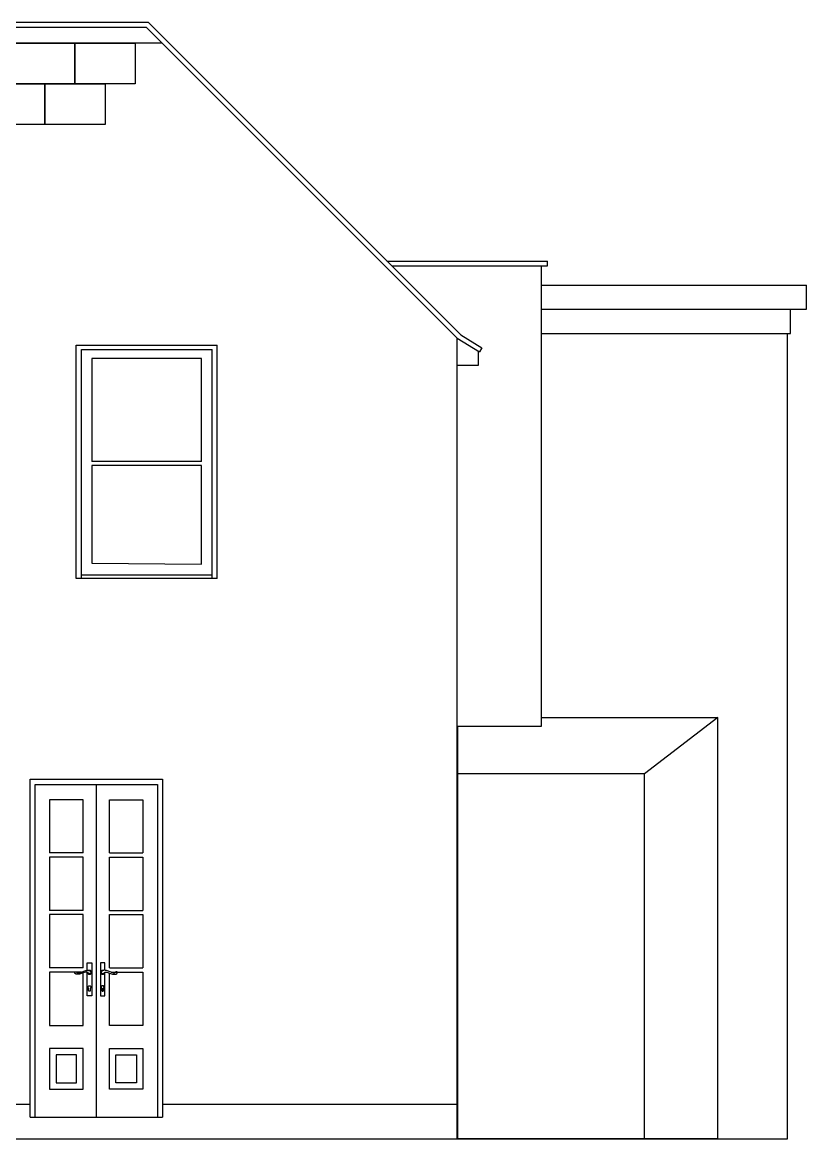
# Model space of a CAD drawing. Header units: millimetres. Extents: x -11840 to 12480, y -4119 to 5972.
# Drawn here: x 7609 to 12480, y -2919 to 4019 of the extents above; entities that cross this region are included whole.
import ezdxf

# ---------------------------------------------------------------- set-up
doc = ezdxf.new("R2010")
doc.units = ezdxf.units.MM

msp = doc.modelspace()

# ---------------------------------------------------------------- linework, layer by layer
at = {"color": 253, "true_color": 0x999999}
for p, q in [((4514.2, 4019.2), (8389.8, 4019.2)), ((4514.2, 4019.2), (8389.8, 4019.2)), ((4526.6, 3989.2), (8377.4, 3989.2)), ((4526.6, 3989.2), (8377.4, 3989.2)), ((8377.4, 3989.2), (10310.3, 2056.3)), ((8377.4, 3989.2), (10310.3, 2056.3)), ((8389.8, 4019.2), (10331.5, 2077.5)), ((8389.8, 4019.2), (10331.5, 2077.5)), ((10310.3, 2056.3), (10447.7, 1970.8)), ((10310.3, 2056.3), (10447.7, 1970.8)), ((10331.5, 2077.5), (10463.1, 1995.6)), ((10331.5, 2077.5), (10463.1, 1995.6)), ((10463.1, 1995.6), (10447.7, 1970.8)), ((10463.1, 1995.6), (10447.7, 1970.8))]:
    msp.add_line(p, q, dxfattribs=at)
at = {"color": 8, "true_color": 0x737373}
msp.add_line((8475.9, 3890.7), (4428.2, 3890.7), dxfattribs=at)
msp.add_line((8475.9, 3890.7), (4428.2, 3890.7), dxfattribs=at)
at = {"color": 253, "true_color": 0xb4b4b4}
for p, q in [((7560.9, 3889.1), (7935.3, 3889.1)), ((7935.3, 3636.6), (7935.3, 3889.1)), ((7935.3, 3889.1), (8309.7, 3889.1)), ((7935.3, 3889.1), (7935.3, 3636.6)), ((8309.7, 3889.1), (8309.7, 3636.6)), ((7373.7, 3636.6), (7748.1, 3636.6)), ((7935.3, 3636.6), (7560.9, 3636.6)), ((7748.1, 3636.6), (7748.1, 3384.1)), ((7748.1, 3384.1), (7748.1, 3636.6)), ((7748.1, 3636.6), (8122.5, 3636.6)), ((8309.7, 3636.6), (7935.3, 3636.6)), ((8122.5, 3636.6), (8122.5, 3384.1)), ((7748.1, 3384.1), (7373.7, 3384.1)), ((8122.5, 3384.1), (7748.1, 3384.1))]:
    msp.add_line(p, q, dxfattribs=at)
at = {"color": 251, "true_color": 0x666666}
for p, q in [((9873.3, 2535.7), (10870.3, 2535.7)), ((9873.3, 2535.7), (10870.3, 2535.7)), ((9903.3, 2505.7), (10870.3, 2505.7)), ((9903.3, 2505.7), (10870.3, 2505.7)), ((10830.3, 2505.7), (10830.3, -356.9)), ((10830.3, 2505.7), (10830.3, -356.9)), ((10870.3, 2505.7), (10870.3, 2535.7)), ((10870.3, 2505.7), (10870.3, 2535.7)), ((10830.3, 2385.7), (12480.3, 2385.7)), ((10830.3, 2385.7), (12480.3, 2385.7)), ((12480.3, 2235.7), (12480.3, 2385.7)), ((12480.3, 2235.7), (12480.3, 2385.7)), ((10830.3, 2235.7), (12480.3, 2235.7)), ((10830.3, 2235.7), (12480.3, 2235.7)), ((12380.3, 2085.7), (12380.3, 2235.7)), ((12380.3, 2085.7), (12380.3, 2235.7)), ((10830.3, 2085.7), (12380.3, 2085.7)), ((10830.3, 2085.7), (12380.3, 2085.7)), ((12360.3, -2919.3), (12360.3, 2085.7)), ((12360.3, -2919.3), (12360.3, 2085.7)), ((10310.3, 1887.7), (10310.3, 2056.3)), ((10310.3, 1887.7), (10310.3, 2056.3)), ((7975.1, 1986), (8786.9, 1986)), ((7975.1, 582.4), (7975.1, 1986)), ((8786.9, 582.4), (8786.9, 1986)), ((10442.7, 1887.7), (10442.7, 1973.9)), ((10442.7, 1887.7), (10442.7, 1973.9)), ((8721.9, 1930.8), (8040.1, 1930.8)), ((8040.1, 1930.8), (8040.1, 1290.3)), ((8721.9, 1290.3), (8721.9, 1930.8)), ((10310.3, 1887.7), (10442.7, 1887.7)), ((10310.3, 1887.7), (10442.7, 1887.7)), ((8721.9, 1290.3), (8040.1, 1290.3)), ((8721.9, 1264.3), (8040.1, 1264.3)), ((8040.1, 1264.3), (8040.1, 656.8)), ((8721.9, 652.4), (8721.9, 1264.3)), ((8040.1, 656.8), (8721.9, 652.4)), ((8786.9, 582.4), (7975.1, 582.4)), ((7975.1, 562.4), (7975.1, 582.4)), ((8786.9, 562.4), (8786.9, 582.4)), ((10830.3, -301.5), (11928.2, -301.5)), ((10830.3, -301.5), (11928.2, -301.5)), ((11928.2, -301.5), (11473.2, -651.5)), ((11928.2, -301.5), (11473.2, -651.5)), ((11928.2, -2919.3), (11928.2, -301.5)), ((11928.2, -2919.3), (11928.2, -301.5)), ((10310.3, -356.9), (10313.2, -356.9)), ((10310.3, -356.9), (10313.2, -356.9)), ((10830.3, -356.9), (10313.2, -356.9)), ((10313.2, -651.5), (10313.2, -356.9)), ((10830.3, -356.9), (10313.2, -356.9)), ((10313.2, -651.5), (10313.2, -356.9)), ((10313.2, -2919.3), (10313.2, -651.5)), ((11473.2, -651.5), (10313.2, -651.5)), ((10313.2, -2919.3), (10313.2, -651.5)), ((11473.2, -651.5), (10313.2, -651.5)), ((11473.2, -2919.3), (11473.2, -651.5)), ((11473.2, -2919.3), (11473.2, -651.5)), ((7688.2, -717.4), (8067.8, -717.4)), ((7688.2, -2785.4), (7688.2, -717.4)), ((8067.8, -717.4), (8067.8, -2785.4)), ((8067.8, -717.4), (8447.5, -717.4)), ((8447.5, -717.4), (8447.5, -2785.4)), ((7985.8, -812.4), (7778.2, -812.4)), ((7778.2, -812.4), (7778.2, -1143.6)), ((7985.8, -1143.6), (7985.8, -812.4)), ((8149.8, -812.4), (8357.5, -812.4)), ((8149.8, -1143.6), (8149.8, -812.4)), ((8357.5, -812.4), (8357.5, -1143.6)), ((7985.8, -1143.6), (7778.2, -1143.6)), ((7985.8, -1169.6), (7778.2, -1169.6)), ((7778.2, -1169.6), (7778.2, -1500.9)), ((7985.8, -1500.9), (7985.8, -1169.6)), ((8149.8, -1143.6), (8357.5, -1143.6)), ((8149.8, -1169.6), (8357.5, -1169.6)), ((8149.8, -1500.9), (8149.8, -1169.6)), ((8357.5, -1169.6), (8357.5, -1500.9)), ((7985.8, -1500.9), (7778.2, -1500.9)), ((8149.8, -1500.9), (8357.5, -1500.9)), ((7778.2, -1526.9), (7778.2, -1858.1)), ((7985.8, -1526.9), (7778.2, -1526.9)), ((7985.8, -1858.1), (7985.8, -1526.9)), ((8149.8, -1526.9), (8357.5, -1526.9)), ((8149.8, -1858.1), (8149.8, -1526.9)), ((8357.5, -1526.9), (8357.5, -1858.1)), ((7985.8, -1858.1), (7778.2, -1858.1)), ((8004.5, -1873.7), (8007.1, -1873.2)), ((8007.1, -1873.2), (8009.6, -1872.8)), ((8009.6, -1872.8), (8011.6, -1872.7)), ((8011.6, -1872.7), (8011.6, -1827.4)), ((8011.6, -1827.4), (8039.6, -1827.4)), ((8011.6, -1872.7), (8012.2, -1872.6)), ((8012.2, -1872.6), (8014.8, -1872.7)), ((8014.8, -1872.7), (8017.4, -1872.9)), ((8017.4, -1872.9), (8018.8, -1873)), ((8018.8, -1873), (8020.2, -1873.2)), ((8020.2, -1873.2), (8021.6, -1873.5)), ((8024.8, -1873.4), (8024, -1873.5)), ((8025.6, -1873.4), (8024.8, -1873.4)), ((8026.4, -1873.4), (8025.6, -1873.4)), ((8027.1, -1873.5), (8026.4, -1873.4)), ((8039.6, -1827.4), (8039.6, -2032.4)), ((8121.4, -1827.4), (8093.4, -1827.4)), ((8093.4, -1827.4), (8093.4, -2032.4)), ((8106.6, -1873.4), (8105.8, -1873.5)), ((8107.4, -1873.4), (8106.6, -1873.4)), ((8108.1, -1873.4), (8107.4, -1873.4)), ((8108.9, -1873.5), (8108.1, -1873.4)), ((8112.7, -1873.2), (8111.3, -1873.5)), ((8114.2, -1873), (8112.7, -1873.2)), ((8115.6, -1872.9), (8114.2, -1873)), ((8118.2, -1872.7), (8115.6, -1872.9)), ((8120.8, -1872.6), (8118.2, -1872.7)), ((8121.4, -1872.7), (8120.8, -1872.6)), ((8121.4, -1872.7), (8121.4, -1827.4)), ((8123.3, -1872.8), (8121.4, -1872.7)), ((8125.9, -1873.2), (8123.3, -1872.8)), ((8128.4, -1873.7), (8125.9, -1873.2)), ((8149.8, -1858.1), (8357.5, -1858.1)), ((7778.2, -1884.1), (7778.2, -2215.4)), ((7935.3, -1884.1), (7778.2, -1884.1)), ((7934.4, -1886.8), (7934.5, -1886.4)), ((7934.4, -1887.2), (7934.4, -1886.8)), ((7934.4, -1887.6), (7934.4, -1887.2)), ((7934.4, -1888), (7934.4, -1887.6)), ((7934.5, -1888.4), (7934.4, -1888)), ((7934.5, -1886), (7934.6, -1885.7)), ((7934.5, -1886.4), (7934.5, -1886)), ((7934.7, -1889.1), (7934.5, -1888.4)), ((7934.6, -1885.7), (7934.8, -1885.3)), ((7934.9, -1889.8), (7934.7, -1889.1)), ((7934.8, -1885.3), (7934.9, -1884.9)), ((7934.9, -1884.9), (7935.1, -1884.5)), ((7935.1, -1890.4), (7934.9, -1889.8)), ((7935.1, -1884.5), (7935.3, -1884.2)), ((7935.4, -1891), (7935.1, -1890.4)), ((7935.3, -1884.1), (7935.5, -1883.9)), ((7935.3, -1884.2), (7935.3, -1884.1)), ((7945.4, -1884.1), (7935.3, -1884.1)), ((7935.8, -1891.6), (7935.4, -1891)), ((7935.5, -1883.9), (7935.7, -1883.6)), ((7935.7, -1883.6), (7936, -1883.3)), ((7936.2, -1892.2), (7935.8, -1891.6)), ((7936, -1883.3), (7936.3, -1883)), ((7936.6, -1892.8), (7936.2, -1892.2)), ((7936.3, -1883), (7936.6, -1882.7)), ((7936.6, -1882.7), (7936.9, -1882.5)), ((7937, -1893.3), (7936.6, -1892.8)), ((7936.9, -1882.5), (7937.2, -1882.3)), ((7937.5, -1893.8), (7937, -1893.3)), ((7937.2, -1882.3), (7937.6, -1882.1)), ((7938.1, -1894.3), (7937.5, -1893.8)), ((7937.6, -1882.1), (7937.9, -1881.9)), ((7937.9, -1881.9), (7938.3, -1881.7)), ((7938.6, -1894.7), (7938.1, -1894.3)), ((7938.3, -1881.7), (7938.7, -1881.6)), ((7939.2, -1895.1), (7938.6, -1894.7)), ((7938.7, -1881.6), (7939.1, -1881.5)), ((7939.1, -1881.5), (7939.5, -1881.5)), ((7939.8, -1895.4), (7939.2, -1895.1)), ((7939.5, -1881.5), (7939.9, -1881.4)), ((7940.4, -1895.7), (7939.8, -1895.4)), ((7939.9, -1881.4), (7940.3, -1881.4)), ((7940.3, -1881.4), (7940.7, -1881.4)), ((7941.1, -1896), (7940.4, -1895.7)), ((7940.7, -1881.4), (7941.1, -1881.4)), ((7941.1, -1881.4), (7941.4, -1881.5)), ((7941.7, -1896.2), (7941.1, -1896)), ((7941.4, -1881.5), (7941.8, -1881.6)), ((7942.4, -1896.4), (7941.7, -1896.2)), ((7941.8, -1881.6), (7942.2, -1881.7)), ((7942.2, -1881.7), (7942.6, -1881.8)), ((7943.1, -1896.5), (7942.4, -1896.4)), ((7942.6, -1881.8), (7943, -1882)), ((7943, -1882), (7943.3, -1882.2)), ((7946, -1897.1), (7943.1, -1896.5)), ((7943.3, -1882.2), (7943.6, -1882.4)), ((7943.6, -1882.4), (7944, -1882.6)), ((7944, -1882.6), (7944.3, -1882.9)), ((7944.3, -1882.9), (7944.6, -1883.1)), ((7944.6, -1883.1), (7944.8, -1883.4)), ((7944.8, -1883.4), (7945.4, -1884.1)), ((7973.6, -1884.1), (7945.4, -1884.1)), ((7945.4, -1884.1), (7949.1, -1888.1)), ((7949, -1897.4), (7946, -1897.1)), ((7951.9, -1897.5), (7949, -1897.4)), ((7949.1, -1888.1), (7949.5, -1888.4)), ((7949.5, -1888.4), (7949.9, -1888.8)), ((7949.9, -1888.8), (7950.4, -1889)), ((7950.4, -1889), (7950.8, -1889.3)), ((7950.8, -1889.3), (7951.3, -1889.5)), ((7951.3, -1889.5), (7951.8, -1889.7)), ((7951.8, -1889.7), (7952.3, -1889.9)), ((7954.9, -1897.4), (7951.9, -1897.5)), ((7952.3, -1889.9), (7952.9, -1890)), ((7952.9, -1890), (7953.4, -1890.1)), ((7953.4, -1890.1), (7953.9, -1890.1)), ((7953.9, -1890.1), (7954.5, -1890.2)), ((7954.5, -1890.2), (7955, -1890.1)), ((7957.8, -1897.1), (7954.9, -1897.4)), ((7955, -1890.1), (7955.5, -1890.1)), ((7955.5, -1890.1), (7956, -1890)), ((7956, -1890), (7956.6, -1889.9)), ((7956.6, -1889.9), (7957.1, -1889.7)), ((7957.1, -1889.7), (7973.6, -1884.1)), ((7960.7, -1896.6), (7957.8, -1897.1)), ((7963.6, -1895.9), (7960.7, -1896.6)), ((7985.8, -1889.2), (7963.6, -1895.9)), ((7973.6, -1884.1), (8002, -1874.4)), ((8000.3, -1884.7), (7985.8, -1889.2)), ((7985.8, -2215.4), (7985.8, -1889.2)), ((8001.3, -1884.4), (8000.3, -1884.7)), ((8002.3, -1884.2), (8001.3, -1884.4)), ((8002, -1874.4), (8004.5, -1873.7)), ((8003.3, -1884), (8002.3, -1884.2)), ((8004.4, -1883.9), (8003.3, -1884)), ((8005.4, -1883.8), (8004.4, -1883.9)), ((8006.5, -1883.9), (8005.4, -1883.8)), ((8007.5, -1884), (8006.5, -1883.9)), ((8008.5, -1884.1), (8007.5, -1884)), ((8009.5, -1884.4), (8008.5, -1884.1)), ((8010.5, -1884.7), (8009.5, -1884.4)), ((8011.5, -1885), (8010.5, -1884.7)), ((8011.6, -1885.1), (8011.5, -1885)), ((8011.6, -2032.4), (8011.6, -1885.1)), ((8012.5, -1885.5), (8011.6, -1885.1)), ((8013.4, -1885.9), (8012.5, -1885.5)), ((8013.6, -1886.1), (8013.4, -1885.9)), ((8014.3, -1886.5), (8013.6, -1886.1)), ((8013.6, -1886.1), (8013.7, -1886.9)), ((8013.7, -1886.9), (8013.8, -1887.6)), ((8013.8, -1887.6), (8014, -1888.4)), ((8014, -1888.4), (8014.2, -1889.1)), ((8014.2, -1889.1), (8014.5, -1889.9)), ((8019.9, -1891.7), (8014.3, -1886.5)), ((8014.5, -1889.9), (8014.8, -1890.6)), ((8014.8, -1890.6), (8015.1, -1891.2)), ((8015.1, -1891.2), (8015.6, -1891.9)), ((8015.6, -1891.9), (8016, -1892.5)), ((8016, -1892.5), (8016.5, -1893.2)), ((8016.5, -1893.2), (8017, -1893.7)), ((8017, -1893.7), (8017.6, -1894.3)), ((8017.6, -1894.3), (8018.2, -1894.8)), ((8018.2, -1894.8), (8018.8, -1895.2)), ((8018.8, -1895.2), (8019.4, -1895.6)), ((8019.4, -1895.6), (8020.1, -1896)), ((8020.3, -1892.1), (8019.9, -1891.7)), ((8020.1, -1896), (8020.8, -1896.4)), ((8020.8, -1892.4), (8020.3, -1892.1)), ((8021.2, -1892.7), (8020.8, -1892.4)), ((8020.8, -1896.4), (8021.5, -1896.6)), ((8021.7, -1893), (8021.2, -1892.7)), ((8021.5, -1896.6), (8022.3, -1896.9)), ((8021.6, -1873.5), (8022.5, -1873.8)), ((8022.3, -1893.3), (8021.7, -1893)), ((8022.8, -1893.5), (8022.3, -1893.3)), ((8022.3, -1896.9), (8023, -1897.1)), ((8023.3, -1873.6), (8022.5, -1873.8)), ((8022.5, -1873.8), (8023, -1873.9)), ((8023.3, -1893.6), (8022.8, -1893.5)), ((8023, -1873.9), (8024.4, -1874.4)), ((8023, -1897.1), (8023.8, -1897.2)), ((8024, -1873.5), (8023.3, -1873.6)), ((8023.9, -1893.8), (8023.3, -1893.6)), ((8023.8, -1897.2), (8024.5, -1897.3)), ((8024.4, -1893.9), (8023.9, -1893.8)), ((8024.4, -1874.4), (8025.7, -1875)), ((8025, -1893.9), (8024.4, -1893.9)), ((8024.5, -1897.3), (8025.3, -1897.3)), ((8025.6, -1893.9), (8025, -1893.9)), ((8025.3, -1897.3), (8026.1, -1897.3)), ((8026.1, -1893.9), (8025.6, -1893.9)), ((8025.7, -1875), (8026.9, -1875.6)), ((8026.7, -1893.9), (8026.1, -1893.9)), ((8026.1, -1897.3), (8026.9, -1897.3)), ((8027.3, -1893.8), (8026.7, -1893.9)), ((8026.9, -1875.6), (8028.2, -1876.4)), ((8026.9, -1897.3), (8027.6, -1897.2)), ((8027.9, -1873.6), (8027.1, -1873.5)), ((8027.8, -1893.6), (8027.3, -1893.8)), ((8027.6, -1897.2), (8028.4, -1897)), ((8028.4, -1893.5), (8027.8, -1893.6)), ((8028.7, -1873.7), (8027.9, -1873.6)), ((8028.2, -1876.4), (8029.3, -1877.2)), ((8028.9, -1893.3), (8028.4, -1893.5)), ((8028.4, -1897), (8029.1, -1896.8)), ((8029.4, -1874), (8028.7, -1873.7)), ((8029.4, -1893), (8028.9, -1893.3)), ((8029.1, -1896.8), (8029.9, -1896.6)), ((8029.3, -1877.2), (8030.5, -1878.1)), ((8030.1, -1874.2), (8029.4, -1874)), ((8029.9, -1892.8), (8029.4, -1893)), ((8030.4, -1892.5), (8029.9, -1892.8)), ((8029.9, -1896.6), (8030.6, -1896.3)), ((8030.8, -1874.6), (8030.1, -1874.2)), ((8030.9, -1892.1), (8030.4, -1892.5)), ((8030.5, -1878.1), (8031.5, -1879.1)), ((8030.6, -1896.3), (8031.3, -1895.9)), ((8031.5, -1874.9), (8030.8, -1874.6)), ((8031.3, -1891.8), (8030.9, -1892.1)), ((8031.7, -1891.4), (8031.3, -1891.8)), ((8031.3, -1895.9), (8032, -1895.5)), ((8032.2, -1875.3), (8031.5, -1874.9)), ((8031.5, -1879.1), (8031.9, -1879.5)), ((8032.1, -1891), (8031.7, -1891.4)), ((8031.9, -1879.5), (8032.3, -1880)), ((8032, -1895.5), (8032.6, -1895.1)), ((8032.5, -1890.5), (8032.1, -1891)), ((8032.8, -1875.8), (8032.2, -1875.3)), ((8032.3, -1880), (8032.6, -1880.4)), ((8032.8, -1890), (8032.5, -1890.5)), ((8032.6, -1880.4), (8032.9, -1880.9)), ((8032.6, -1895.1), (8033.2, -1894.6)), ((8033.4, -1876.3), (8032.8, -1875.8)), ((8033.1, -1889.6), (8032.8, -1890)), ((8032.9, -1880.9), (8033.2, -1881.4)), ((8033.3, -1889.1), (8033.1, -1889.6)), ((8033.2, -1881.4), (8033.5, -1881.9)), ((8033.2, -1894.6), (8033.8, -1894.1)), ((8033.6, -1888.5), (8033.3, -1889.1)), ((8034, -1876.8), (8033.4, -1876.3)), ((8033.5, -1881.9), (8033.7, -1882.4)), ((8033.8, -1888), (8033.6, -1888.5)), ((8033.7, -1882.4), (8033.8, -1883)), ((8033.8, -1883), (8034, -1883.5)), ((8033.9, -1887.5), (8033.8, -1888)), ((8033.8, -1894.1), (8034.3, -1893.6)), ((8034, -1886.9), (8033.9, -1887.5)), ((8034.5, -1877.3), (8034, -1876.8)), ((8034, -1883.5), (8034.1, -1884.1)), ((8034.1, -1886.3), (8034, -1886.9)), ((8034.1, -1884.1), (8034.1, -1884.6)), ((8034.1, -1884.6), (8034.2, -1885.2)), ((8034.2, -1885.8), (8034.1, -1886.3)), ((8034.2, -1885.2), (8034.2, -1885.8)), ((8034.3, -1893.6), (8034.9, -1893)), ((8035, -1877.9), (8034.5, -1877.3)), ((8034.9, -1893), (8035.3, -1892.4)), ((8035.5, -1878.6), (8035, -1877.9)), ((8035.3, -1892.4), (8035.8, -1891.7)), ((8035.9, -1879.2), (8035.5, -1878.6)), ((8035.8, -1891.7), (8036.2, -1891.1)), ((8036.3, -1879.9), (8035.9, -1879.2)), ((8036.2, -1891.1), (8036.5, -1890.4)), ((8036.6, -1880.6), (8036.3, -1879.9)), ((8036.5, -1890.4), (8036.8, -1889.7)), ((8036.9, -1881.3), (8036.6, -1880.6)), ((8036.8, -1889.7), (8037.1, -1888.9)), ((8037.1, -1882), (8036.9, -1881.3)), ((8037.3, -1882.8), (8037.1, -1882)), ((8037.1, -1888.9), (8037.3, -1888.2)), ((8037.5, -1883.6), (8037.3, -1882.8)), ((8037.3, -1888.2), (8037.4, -1887.4)), ((8037.4, -1887.4), (8037.5, -1886.6)), ((8037.6, -1884.3), (8037.5, -1883.6)), ((8037.5, -1886.6), (8037.6, -1885.9)), ((8037.6, -1885.1), (8037.6, -1884.3)), ((8037.6, -1885.9), (8037.6, -1885.1)), ((8095.5, -1883.6), (8095.4, -1884.3)), ((8095.4, -1884.3), (8095.4, -1885.1)), ((8095.4, -1885.1), (8095.4, -1885.9)), ((8095.4, -1885.9), (8095.4, -1886.6)), ((8095.4, -1886.6), (8095.5, -1887.4)), ((8095.6, -1882.8), (8095.5, -1883.6)), ((8095.5, -1887.4), (8095.7, -1888.2)), ((8095.8, -1882), (8095.6, -1882.8)), ((8095.7, -1888.2), (8095.9, -1888.9)), ((8096.1, -1881.3), (8095.8, -1882)), ((8095.9, -1888.9), (8096.2, -1889.7)), ((8096.4, -1880.6), (8096.1, -1881.3)), ((8096.2, -1889.7), (8096.5, -1890.4)), ((8096.7, -1879.9), (8096.4, -1880.6)), ((8096.5, -1890.4), (8096.8, -1891.1)), ((8097.1, -1879.2), (8096.7, -1879.9)), ((8096.8, -1891.1), (8097.2, -1891.7)), ((8097.5, -1878.6), (8097.1, -1879.2)), ((8097.2, -1891.7), (8097.6, -1892.4)), ((8097.9, -1877.9), (8097.5, -1878.6)), ((8097.6, -1892.4), (8098.1, -1893)), ((8098.4, -1877.3), (8097.9, -1877.9)), ((8098.1, -1893), (8098.6, -1893.6)), ((8099, -1876.8), (8098.4, -1877.3)), ((8098.6, -1893.6), (8099.2, -1894.1)), ((8098.9, -1884.1), (8098.8, -1884.6)), ((8098.8, -1884.6), (8098.8, -1885.2)), ((8098.8, -1885.2), (8098.8, -1885.8)), ((8098.8, -1885.8), (8098.8, -1886.3)), ((8098.8, -1886.3), (8098.9, -1886.9)), ((8099, -1883.5), (8098.9, -1884.1)), ((8098.9, -1886.9), (8099, -1887.5)), ((8099.5, -1876.3), (8099, -1876.8)), ((8099.1, -1883), (8099, -1883.5)), ((8099, -1887.5), (8099.2, -1888)), ((8099.3, -1882.4), (8099.1, -1883)), ((8099.2, -1888), (8099.4, -1888.5)), ((8099.2, -1894.1), (8099.8, -1894.6)), ((8099.5, -1881.9), (8099.3, -1882.4)), ((8099.4, -1888.5), (8099.6, -1889.1)), ((8100.1, -1875.8), (8099.5, -1876.3)), ((8099.8, -1881.4), (8099.5, -1881.9)), ((8099.6, -1889.1), (8099.9, -1889.6)), ((8100, -1880.9), (8099.8, -1881.4)), ((8099.8, -1894.6), (8100.4, -1895.1)), ((8099.9, -1889.6), (8100.2, -1890)), ((8100.3, -1880.4), (8100, -1880.9)), ((8100.8, -1875.3), (8100.1, -1875.8)), ((8100.2, -1890), (8100.5, -1890.5)), ((8100.7, -1880), (8100.3, -1880.4)), ((8100.4, -1895.1), (8101, -1895.5)), ((8100.5, -1890.5), (8100.9, -1891)), ((8101.1, -1879.5), (8100.7, -1880)), ((8101.4, -1874.9), (8100.8, -1875.3)), ((8100.9, -1891), (8101.3, -1891.4)), ((8101, -1895.5), (8101.7, -1895.9)), ((8101.5, -1879.1), (8101.1, -1879.5)), ((8101.3, -1891.4), (8101.7, -1891.8)), ((8102.1, -1874.6), (8101.4, -1874.9)), ((8102.5, -1878.1), (8101.5, -1879.1)), ((8101.7, -1891.8), (8102.1, -1892.1)), ((8101.7, -1895.9), (8102.4, -1896.3)), ((8102.8, -1874.2), (8102.1, -1874.6)), ((8102.1, -1892.1), (8102.6, -1892.5)), ((8102.4, -1896.3), (8103.1, -1896.6)), ((8103.6, -1877.2), (8102.5, -1878.1)), ((8102.6, -1892.5), (8103, -1892.8)), ((8103.6, -1874), (8102.8, -1874.2)), ((8103, -1892.8), (8103.5, -1893)), ((8103.1, -1896.6), (8103.8, -1896.8)), ((8103.5, -1893), (8104.1, -1893.3)), ((8104.3, -1873.7), (8103.6, -1874)), ((8104.8, -1876.4), (8103.6, -1877.2)), ((8103.8, -1896.8), (8104.6, -1897)), ((8104.1, -1893.3), (8104.6, -1893.5)), ((8105.1, -1873.6), (8104.3, -1873.7)), ((8104.6, -1893.5), (8105.1, -1893.6)), ((8104.6, -1897), (8105.3, -1897.2)), ((8106, -1875.6), (8104.8, -1876.4)), ((8105.8, -1873.5), (8105.1, -1873.6)), ((8105.1, -1893.6), (8105.7, -1893.8)), ((8105.3, -1897.2), (8106.1, -1897.3)), ((8105.7, -1893.8), (8106.3, -1893.9)), ((8107.3, -1875), (8106, -1875.6)), ((8106.1, -1897.3), (8106.9, -1897.3)), ((8106.3, -1893.9), (8106.8, -1893.9)), ((8106.8, -1893.9), (8107.4, -1893.9)), ((8106.9, -1897.3), (8107.6, -1897.3)), ((8108.6, -1874.4), (8107.3, -1875)), ((8107.4, -1893.9), (8108, -1893.9)), ((8107.6, -1897.3), (8108.4, -1897.3)), ((8108, -1893.9), (8108.5, -1893.9)), ((8108.4, -1897.3), (8109.2, -1897.2)), ((8108.5, -1893.9), (8109.1, -1893.8)), ((8109.9, -1873.9), (8108.6, -1874.4)), ((8109.7, -1873.6), (8108.9, -1873.5)), ((8109.1, -1893.8), (8109.6, -1893.6)), ((8109.2, -1897.2), (8109.9, -1897.1)), ((8109.6, -1893.6), (8110.2, -1893.5)), ((8110.4, -1873.8), (8109.7, -1873.6)), ((8110.4, -1873.8), (8109.9, -1873.9)), ((8109.9, -1897.1), (8110.7, -1896.9)), ((8110.2, -1893.5), (8110.7, -1893.3)), ((8111.3, -1873.5), (8110.4, -1873.8)), ((8110.7, -1893.3), (8111.2, -1893)), ((8110.7, -1896.9), (8111.4, -1896.6)), ((8111.2, -1893), (8111.7, -1892.7)), ((8111.4, -1896.6), (8112.2, -1896.4)), ((8111.7, -1892.7), (8112.2, -1892.4)), ((8112.2, -1892.4), (8112.7, -1892.1)), ((8112.2, -1896.4), (8112.9, -1896)), ((8112.7, -1892.1), (8113.1, -1891.7)), ((8112.9, -1896), (8113.5, -1895.6)), ((8113.1, -1891.7), (8118.7, -1886.5)), ((8113.5, -1895.6), (8114.2, -1895.2)), ((8114.2, -1895.2), (8114.8, -1894.8)), ((8114.8, -1894.8), (8115.4, -1894.3)), ((8115.4, -1894.3), (8116, -1893.7)), ((8116, -1893.7), (8116.5, -1893.2)), ((8116.5, -1893.2), (8117, -1892.5)), ((8117, -1892.5), (8117.4, -1891.9)), ((8117.4, -1891.9), (8117.8, -1891.2)), ((8117.8, -1891.2), (8118.2, -1890.6)), ((8118.2, -1890.6), (8118.5, -1889.9)), ((8118.5, -1889.9), (8118.8, -1889.1)), ((8118.7, -1886.5), (8119.3, -1886.1)), ((8118.8, -1889.1), (8119, -1888.4)), ((8119, -1888.4), (8119.1, -1887.6)), ((8119.1, -1887.6), (8119.3, -1886.9)), ((8119.3, -1886.1), (8119.6, -1885.9)), ((8119.3, -1886.9), (8119.3, -1886.1)), ((8119.6, -1885.9), (8120.5, -1885.5)), ((8120.5, -1885.5), (8121.4, -1885.1)), ((8121.4, -1885), (8122.4, -1884.7)), ((8121.4, -1885.1), (8121.4, -1885)), ((8121.4, -2032.4), (8121.4, -1885.1)), ((8122.4, -1884.7), (8123.4, -1884.4)), ((8123.4, -1884.4), (8124.4, -1884.1)), ((8124.4, -1884.1), (8125.5, -1884)), ((8125.5, -1884), (8126.5, -1883.9)), ((8126.5, -1883.9), (8127.5, -1883.8)), ((8127.5, -1883.8), (8128.6, -1883.9)), ((8130.9, -1874.4), (8128.4, -1873.7)), ((8128.6, -1883.9), (8129.6, -1884)), ((8129.6, -1884), (8130.6, -1884.2)), ((8130.6, -1884.2), (8131.3, -1884.3)), ((8159.4, -1884.1), (8130.9, -1874.4)), ((8131.3, -1884.3), (8131.5, -1884.4)), ((8131.5, -1884.4), (8131.6, -1884.4)), ((8131.6, -1884.4), (8132.6, -1884.7)), ((8132.6, -1884.7), (8149.8, -1890)), ((8149.8, -2215.4), (8149.8, -1890)), ((8149.8, -1890), (8169.4, -1895.9)), ((8159.4, -1884.1), (8187.5, -1884.1)), ((8175.9, -1889.7), (8159.4, -1884.1)), ((8169.4, -1895.9), (8172.3, -1896.6)), ((8172.3, -1896.6), (8175.2, -1897.1)), ((8175.2, -1897.1), (8178.1, -1897.4)), ((8176.4, -1889.9), (8175.9, -1889.7)), ((8176.9, -1890), (8176.4, -1889.9)), ((8177.4, -1890.1), (8176.9, -1890)), ((8178, -1890.1), (8177.4, -1890.1)), ((8178.5, -1890.2), (8178, -1890.1)), ((8178.1, -1897.4), (8181.1, -1897.5)), ((8179, -1890.1), (8178.5, -1890.2)), ((8179.6, -1890.1), (8179, -1890.1)), ((8180.1, -1890), (8179.6, -1890.1)), ((8180.6, -1889.9), (8180.1, -1890)), ((8181.1, -1889.7), (8180.6, -1889.9)), ((8181.6, -1889.5), (8181.1, -1889.7)), ((8181.1, -1897.5), (8184, -1897.4)), ((8182.1, -1889.3), (8181.6, -1889.5)), ((8182.6, -1889), (8182.1, -1889.3)), ((8183, -1888.8), (8182.6, -1889)), ((8183.5, -1888.4), (8183, -1888.8)), ((8183.9, -1888.1), (8183.5, -1888.4)), ((8187.5, -1884.1), (8183.9, -1888.1)), ((8184, -1897.4), (8186.9, -1897.1)), ((8186.9, -1897.1), (8189.8, -1896.5)), ((8188.1, -1883.4), (8187.5, -1884.1)), ((8187.5, -1884.1), (8197.6, -1884.1)), ((8188.4, -1883.1), (8188.1, -1883.4)), ((8188.7, -1882.9), (8188.4, -1883.1)), ((8189, -1882.6), (8188.7, -1882.9)), ((8189.3, -1882.4), (8189, -1882.6)), ((8189.7, -1882.2), (8189.3, -1882.4)), ((8190, -1882), (8189.7, -1882.2)), ((8189.8, -1896.5), (8190.5, -1896.4)), ((8190.4, -1881.8), (8190, -1882)), ((8190.7, -1881.7), (8190.4, -1881.8)), ((8190.5, -1896.4), (8191.2, -1896.2)), ((8191.1, -1881.6), (8190.7, -1881.7)), ((8191.5, -1881.5), (8191.1, -1881.6)), ((8191.2, -1896.2), (8191.9, -1896)), ((8191.9, -1881.4), (8191.5, -1881.5)), ((8192.3, -1881.4), (8191.9, -1881.4)), ((8191.9, -1896), (8192.5, -1895.7)), ((8192.7, -1881.4), (8192.3, -1881.4)), ((8192.5, -1895.7), (8193.2, -1895.4)), ((8193.1, -1881.4), (8192.7, -1881.4)), ((8193.5, -1881.5), (8193.1, -1881.4)), ((8193.2, -1895.4), (8193.8, -1895.1)), ((8193.9, -1881.5), (8193.5, -1881.5)), ((8193.8, -1895.1), (8194.4, -1894.7)), ((8194.3, -1881.6), (8193.9, -1881.5)), ((8194.7, -1881.7), (8194.3, -1881.6)), ((8194.4, -1894.7), (8194.9, -1894.3)), ((8195, -1881.9), (8194.7, -1881.7)), ((8194.9, -1894.3), (8195.4, -1893.8)), ((8195.4, -1882.1), (8195, -1881.9)), ((8195.7, -1882.3), (8195.4, -1882.1)), ((8195.4, -1893.8), (8195.9, -1893.3)), ((8196.1, -1882.5), (8195.7, -1882.3)), ((8195.9, -1893.3), (8196.4, -1892.8)), ((8196.4, -1882.7), (8196.1, -1882.5)), ((8196.7, -1883), (8196.4, -1882.7)), ((8196.4, -1892.8), (8196.8, -1892.2)), ((8197, -1883.3), (8196.7, -1883)), ((8196.8, -1892.2), (8197.2, -1891.6)), ((8197.2, -1883.6), (8197, -1883.3)), ((8197.5, -1883.9), (8197.2, -1883.6)), ((8197.2, -1891.6), (8197.5, -1891)), ((8197.6, -1884.1), (8197.5, -1883.9)), ((8197.5, -1891), (8197.8, -1890.4)), ((8197.7, -1884.2), (8197.6, -1884.1)), ((8197.6, -1884.1), (8357.5, -1884.1)), ((8197.9, -1884.5), (8197.7, -1884.2)), ((8197.8, -1890.4), (8198.1, -1889.8)), ((8198.1, -1884.9), (8197.9, -1884.5)), ((8198.2, -1885.3), (8198.1, -1884.9)), ((8198.1, -1889.8), (8198.3, -1889.1)), ((8198.3, -1885.7), (8198.2, -1885.3)), ((8198.4, -1886), (8198.3, -1885.7)), ((8198.3, -1889.1), (8198.5, -1888.4)), ((8198.5, -1886.4), (8198.4, -1886)), ((8198.6, -1886.8), (8198.5, -1886.4)), ((8198.5, -1888), (8198.6, -1887.6)), ((8198.5, -1888.4), (8198.5, -1888)), ((8198.6, -1887.2), (8198.6, -1886.8)), ((8198.6, -1887.6), (8198.6, -1887.2)), ((8357.5, -1884.1), (8357.5, -2215.4)), ((8016.8, -1977.4), (8016.9, -1976.8)), ((8016.9, -1978), (8016.8, -1977.4)), ((8016.9, -1976.3), (8017, -1975.7)), ((8016.9, -1976.8), (8016.9, -1976.3)), ((8016.9, -1978.6), (8016.9, -1978)), ((8017, -1979.1), (8016.9, -1978.6)), ((8017, -1975.7), (8017.1, -1975.1)), ((8017.2, -1979.7), (8017, -1979.1)), ((8017.1, -1975.1), (8017.3, -1974.6)), ((8017.3, -1980.2), (8017.2, -1979.7)), ((8017.3, -1974.6), (8017.5, -1974)), ((8017.5, -1980.8), (8017.3, -1980.2)), ((8017.5, -1974), (8017.7, -1973.5)), ((8017.8, -1981.3), (8017.5, -1980.8)), ((8017.7, -1973.5), (8018, -1973)), ((8018.1, -1981.8), (8017.8, -1981.3)), ((8018, -1973), (8018.3, -1972.5)), ((8018.4, -1982.3), (8018.1, -1981.8)), ((8018.3, -1972.5), (8018.6, -1972.1)), ((8018.7, -1982.7), (8018.4, -1982.3)), ((8018.6, -1972.1), (8019, -1971.6)), ((8019.1, -1983.2), (8018.7, -1982.7)), ((8019, -1971.6), (8019.4, -1971.2)), ((8019.5, -1983.6), (8019.1, -1983.2)), ((8019.4, -1971.2), (8019.8, -1970.8)), ((8019.9, -1984), (8019.5, -1983.6)), ((8019.8, -1970.8), (8020.3, -1970.4)), ((8020.3, -1984.4), (8019.9, -1984)), ((8020.3, -1970.4), (8020.7, -1970.1)), ((8020.3, -1997.4), (8020.3, -1984.4)), ((8020.4, -1997.7), (8020.3, -1997.4)), ((8020.4, -1998), (8020.4, -1997.7)), ((8020.5, -1998.4), (8020.4, -1998)), ((8020.5, -1998.7), (8020.5, -1998.4)), ((8020.6, -1999), (8020.5, -1998.7)), ((8020.7, -1999.4), (8020.6, -1999)), ((8020.7, -1970.1), (8021.2, -1969.8)), ((8020.9, -1999.7), (8020.7, -1999.4)), ((8021.1, -2000), (8020.9, -1999.7)), ((8021.2, -2000.3), (8021.1, -2000)), ((8021.2, -1969.8), (8021.7, -1969.5)), ((8021.4, -2000.5), (8021.2, -2000.3)), ((8021.7, -2000.8), (8021.4, -2000.5)), ((8021.7, -1969.5), (8022.2, -1969.3)), ((8021.9, -2001.1), (8021.7, -2000.8)), ((8022.1, -2001.3), (8021.9, -2001.1)), ((8022.4, -2001.5), (8022.1, -2001.3)), ((8022.2, -1969.3), (8022.8, -1969.1)), ((8022.7, -2001.7), (8022.4, -2001.5)), ((8023, -2001.9), (8022.7, -2001.7)), ((8022.8, -1969.1), (8023.3, -1968.9)), ((8023.3, -2002.1), (8023, -2001.9)), ((8023.3, -1968.9), (8023.9, -1968.8)), ((8023.6, -2002.2), (8023.3, -2002.1)), ((8023.9, -2002.3), (8023.6, -2002.2)), ((8023.9, -1968.8), (8024.5, -1968.7)), ((8024.2, -2002.4), (8023.9, -2002.3)), ((8024.6, -2002.5), (8024.2, -2002.4)), ((8024.5, -1968.7), (8025, -1968.6)), ((8024.9, -2002.6), (8024.6, -2002.5)), ((8025.3, -2002.6), (8024.9, -2002.6)), ((8025, -1968.6), (8025.6, -1968.6)), ((8025.6, -2002.6), (8025.3, -2002.6)), ((8025.6, -1968.6), (8026.2, -1968.6)), ((8025.9, -2002.6), (8025.6, -2002.6)), ((8026.3, -2002.6), (8025.9, -2002.6)), ((8026.2, -1968.6), (8026.7, -1968.7)), ((8026.6, -2002.5), (8026.3, -2002.6)), ((8027, -2002.4), (8026.6, -2002.5)), ((8026.7, -1968.7), (8027.3, -1968.8)), ((8027.3, -2002.3), (8027, -2002.4)), ((8027.3, -1968.8), (8027.9, -1968.9)), ((8027.6, -2002.2), (8027.3, -2002.3)), ((8027.9, -2002.1), (8027.6, -2002.2)), ((8027.9, -1968.9), (8028.4, -1969.1)), ((8028.2, -2001.9), (8027.9, -2002.1)), ((8028.5, -2001.7), (8028.2, -2001.9)), ((8028.4, -1969.1), (8029, -1969.3)), ((8028.8, -2001.5), (8028.5, -2001.7)), ((8029.1, -2001.3), (8028.8, -2001.5)), ((8029, -1969.3), (8029.5, -1969.5)), ((8029.3, -2001.1), (8029.1, -2001.3)), ((8029.5, -2000.8), (8029.3, -2001.1)), ((8029.5, -1969.5), (8030, -1969.8)), ((8029.8, -2000.5), (8029.5, -2000.8)), ((8030, -2000.3), (8029.8, -2000.5)), ((8030, -1969.8), (8030.5, -1970.1)), ((8030.1, -2000), (8030, -2000.3)), ((8030.3, -1999.7), (8030.1, -2000)), ((8030.5, -1999.4), (8030.3, -1999.7)), ((8030.5, -1970.1), (8030.9, -1970.4)), ((8030.6, -1999), (8030.5, -1999.4)), ((8030.7, -1998.7), (8030.6, -1999)), ((8030.8, -1998), (8030.7, -1998.4)), ((8030.7, -1998.4), (8030.7, -1998.7)), ((8031.3, -1984), (8030.8, -1984.4)), ((8030.8, -1984.4), (8030.8, -1997.4)), ((8030.8, -1997.4), (8030.8, -1997.7)), ((8030.8, -1997.7), (8030.8, -1998)), ((8030.9, -1970.4), (8031.4, -1970.8)), ((8031.7, -1983.6), (8031.3, -1984)), ((8031.4, -1970.8), (8031.8, -1971.2)), ((8032.1, -1983.2), (8031.7, -1983.6)), ((8031.8, -1971.2), (8032.2, -1971.6)), ((8032.5, -1982.7), (8032.1, -1983.2)), ((8032.2, -1971.6), (8032.6, -1972.1)), ((8032.8, -1982.3), (8032.5, -1982.7)), ((8032.6, -1972.1), (8032.9, -1972.5)), ((8033.1, -1981.8), (8032.8, -1982.3)), ((8032.9, -1972.5), (8033.2, -1973)), ((8033.4, -1981.3), (8033.1, -1981.8)), ((8033.2, -1973), (8033.5, -1973.5)), ((8033.7, -1980.8), (8033.4, -1981.3)), ((8033.5, -1973.5), (8033.7, -1974)), ((8033.7, -1974), (8033.9, -1974.6)), ((8033.9, -1980.2), (8033.7, -1980.8)), ((8033.9, -1974.6), (8034.1, -1975.1)), ((8034, -1979.7), (8033.9, -1980.2)), ((8034.2, -1979.1), (8034, -1979.7)), ((8034.1, -1975.1), (8034.2, -1975.7)), ((8034.2, -1975.7), (8034.3, -1976.3)), ((8034.3, -1978.6), (8034.2, -1979.1)), ((8034.3, -1976.3), (8034.3, -1976.8)), ((8034.3, -1976.8), (8034.3, -1977.4)), ((8034.3, -1977.4), (8034.3, -1978)), ((8034.3, -1978), (8034.3, -1978.6)), ((8098.7, -1976.3), (8098.6, -1976.8)), ((8098.6, -1976.8), (8098.6, -1977.4)), ((8098.6, -1977.4), (8098.6, -1978)), ((8098.6, -1978), (8098.7, -1978.6)), ((8098.8, -1975.7), (8098.7, -1976.3)), ((8098.7, -1978.6), (8098.8, -1979.1)), ((8098.9, -1975.1), (8098.8, -1975.7)), ((8098.8, -1979.1), (8098.9, -1979.7)), ((8099.1, -1974.6), (8098.9, -1975.1)), ((8098.9, -1979.7), (8099.1, -1980.2)), ((8099.3, -1974), (8099.1, -1974.6)), ((8099.1, -1980.2), (8099.3, -1980.8)), ((8099.5, -1973.5), (8099.3, -1974)), ((8099.3, -1980.8), (8099.6, -1981.3)), ((8099.8, -1973), (8099.5, -1973.5)), ((8099.6, -1981.3), (8099.8, -1981.8)), ((8100.1, -1972.5), (8099.8, -1973)), ((8099.8, -1981.8), (8100.1, -1982.3)), ((8100.4, -1972.1), (8100.1, -1972.5)), ((8100.1, -1982.3), (8100.5, -1982.7)), ((8100.8, -1971.6), (8100.4, -1972.1)), ((8100.5, -1982.7), (8100.8, -1983.2)), ((8101.2, -1971.2), (8100.8, -1971.6)), ((8100.8, -1983.2), (8101.2, -1983.6)), ((8101.6, -1970.8), (8101.2, -1971.2)), ((8101.2, -1983.6), (8101.7, -1984)), ((8102, -1970.4), (8101.6, -1970.8)), ((8101.7, -1984), (8102.1, -1984.4)), ((8102.5, -1970.1), (8102, -1970.4)), ((8102.1, -1984.4), (8102.1, -1997.4)), ((8102.1, -1997.4), (8102.1, -1997.7)), ((8102.1, -1997.7), (8102.2, -1998)), ((8102.2, -1998), (8102.2, -1998.4)), ((8102.2, -1998.4), (8102.3, -1998.7)), ((8102.3, -1998.7), (8102.4, -1999)), ((8102.4, -1999), (8102.5, -1999.4)), ((8103, -1969.8), (8102.5, -1970.1)), ((8102.5, -1999.4), (8102.7, -1999.7)), ((8102.7, -1999.7), (8102.8, -2000)), ((8102.8, -2000), (8103, -2000.3)), ((8103.5, -1969.5), (8103, -1969.8)), ((8103, -2000.3), (8103.2, -2000.5)), ((8103.2, -2000.5), (8103.4, -2000.8)), ((8103.4, -2000.8), (8103.7, -2001.1)), ((8104, -1969.3), (8103.5, -1969.5)), ((8103.7, -2001.1), (8103.9, -2001.3)), ((8103.9, -2001.3), (8104.2, -2001.5)), ((8104.5, -1969.1), (8104, -1969.3)), ((8104.2, -2001.5), (8104.4, -2001.7)), ((8104.4, -2001.7), (8104.7, -2001.9)), ((8105.1, -1968.9), (8104.5, -1969.1)), ((8104.7, -2001.9), (8105, -2002.1)), ((8105, -2002.1), (8105.4, -2002.2)), ((8105.6, -1968.8), (8105.1, -1968.9)), ((8105.4, -2002.2), (8105.7, -2002.3)), ((8106.2, -1968.7), (8105.6, -1968.8)), ((8105.7, -2002.3), (8106, -2002.4)), ((8106, -2002.4), (8106.3, -2002.5)), ((8106.8, -1968.6), (8106.2, -1968.7)), ((8106.3, -2002.5), (8106.7, -2002.6)), ((8106.7, -2002.6), (8107, -2002.6)), ((8107.4, -1968.6), (8106.8, -1968.6)), ((8107, -2002.6), (8107.4, -2002.6)), ((8107.9, -1968.6), (8107.4, -1968.6)), ((8107.4, -2002.6), (8107.7, -2002.6)), ((8107.7, -2002.6), (8108, -2002.6)), ((8108.5, -1968.7), (8107.9, -1968.6)), ((8108, -2002.6), (8108.4, -2002.5)), ((8108.4, -2002.5), (8108.7, -2002.4)), ((8109.1, -1968.8), (8108.5, -1968.7)), ((8108.7, -2002.4), (8109.1, -2002.3)), ((8109.6, -1968.9), (8109.1, -1968.8)), ((8109.1, -2002.3), (8109.4, -2002.2)), ((8109.4, -2002.2), (8109.7, -2002.1)), ((8110.2, -1969.1), (8109.6, -1968.9)), ((8109.7, -2002.1), (8110, -2001.9)), ((8110, -2001.9), (8110.3, -2001.7)), ((8110.7, -1969.3), (8110.2, -1969.1)), ((8110.3, -2001.7), (8110.6, -2001.5)), ((8110.6, -2001.5), (8110.8, -2001.3)), ((8111.2, -1969.5), (8110.7, -1969.3)), ((8110.8, -2001.3), (8111.1, -2001.1)), ((8111.1, -2001.1), (8111.3, -2000.8)), ((8111.8, -1969.8), (8111.2, -1969.5)), ((8111.3, -2000.8), (8111.5, -2000.5)), ((8111.5, -2000.5), (8111.7, -2000.3)), ((8111.7, -2000.3), (8111.9, -2000)), ((8112.2, -1970.1), (8111.8, -1969.8)), ((8111.9, -2000), (8112.1, -1999.7)), ((8112.1, -1999.7), (8112.2, -1999.4)), ((8112.7, -1970.4), (8112.2, -1970.1)), ((8112.2, -1999.4), (8112.3, -1999)), ((8112.3, -1999), (8112.4, -1998.7)), ((8112.4, -1998.7), (8112.5, -1998.4)), ((8112.5, -1998.4), (8112.6, -1998)), ((8112.6, -1984.4), (8113.1, -1984)), ((8112.6, -1997.4), (8112.6, -1984.4)), ((8112.6, -1997.7), (8112.6, -1997.4)), ((8112.6, -1998), (8112.6, -1997.7)), ((8113.2, -1970.8), (8112.7, -1970.4)), ((8113.1, -1984), (8113.5, -1983.6)), ((8113.6, -1971.2), (8113.2, -1970.8)), ((8113.5, -1983.6), (8113.9, -1983.2)), ((8114, -1971.6), (8113.6, -1971.2)), ((8113.9, -1983.2), (8114.3, -1982.7)), ((8114.3, -1972.1), (8114, -1971.6)), ((8114.7, -1972.5), (8114.3, -1972.1)), ((8114.3, -1982.7), (8114.6, -1982.3)), ((8114.6, -1982.3), (8114.9, -1981.8)), ((8115, -1973), (8114.7, -1972.5)), ((8114.9, -1981.8), (8115.2, -1981.3)), ((8115.2, -1973.5), (8115, -1973)), ((8115.5, -1974), (8115.2, -1973.5)), ((8115.2, -1981.3), (8115.4, -1980.8)), ((8115.4, -1980.8), (8115.6, -1980.2)), ((8115.7, -1974.6), (8115.5, -1974)), ((8115.6, -1980.2), (8115.8, -1979.7)), ((8115.8, -1975.1), (8115.7, -1974.6)), ((8116, -1975.7), (8115.8, -1975.1)), ((8115.8, -1979.7), (8115.9, -1979.1)), ((8115.9, -1979.1), (8116, -1978.6)), ((8116, -1976.3), (8116, -1975.7)), ((8116.1, -1976.8), (8116, -1976.3)), ((8116, -1978.6), (8116.1, -1978)), ((8116.1, -1977.4), (8116.1, -1976.8)), ((8116.1, -1978), (8116.1, -1977.4)), ((8039.6, -2032.4), (8011.6, -2032.4)), ((8093.4, -2032.4), (8121.4, -2032.4)), ((7778.2, -2215.4), (7985.8, -2215.4)), ((8357.5, -2215.4), (8149.8, -2215.4)), ((7778.2, -2358.4), (7778.2, -2612.4)), ((7985.8, -2358.4), (7778.2, -2358.4)), ((7985.8, -2612.4), (7985.8, -2358.4)), ((8149.8, -2358.4), (8357.5, -2358.4)), ((8149.8, -2612.4), (8149.8, -2358.4)), ((8357.5, -2358.4), (8357.5, -2612.4)), ((7945.8, -2398.4), (7818.2, -2398.4)), ((7818.2, -2398.4), (7818.2, -2572.4)), ((7945.8, -2572.4), (7945.8, -2398.4)), ((8189.8, -2572.4), (8189.8, -2398.4)), ((8189.8, -2398.4), (8317.5, -2398.4)), ((8317.5, -2398.4), (8317.5, -2572.4)), ((7778.2, -2612.4), (7985.8, -2612.4)), ((7818.2, -2572.4), (7945.8, -2572.4)), ((8357.5, -2612.4), (8149.8, -2612.4)), ((8317.5, -2572.4), (8189.8, -2572.4)), ((10310.3, -2919.3), (12360.3, -2919.3)), ((10310.3, -2919.3), (12360.3, -2919.3)), ((11473.2, -2919.3), (10313.2, -2919.3)), ((11473.2, -2919.3), (10313.2, -2919.3)), ((11928.2, -2919.3), (11473.2, -2919.3)), ((11928.2, -2919.3), (11473.2, -2919.3))]:
    msp.add_line(p, q, dxfattribs=at)
at = {"color": 250, "true_color": 0x333333}
for p, q in [((10310.3, -2919.3), (10310.3, 2056.3)), ((10310.3, -2919.3), (10310.3, 2056.3)), ((7943.1, 562.4), (7943.1, 2012.1)), ((7943.1, 2012.1), (8818.9, 2012.1)), ((7943.1, 2012.1), (8818.9, 2012.1)), ((7943.1, 562.4), (7943.1, 2012.1)), ((8818.9, 562.4), (8818.9, 2012.1)), ((8818.9, 562.4), (8818.9, 2012.1)), ((8818.9, 562.4), (7943.1, 562.4)), ((8818.9, 562.4), (7943.1, 562.4)), ((7656.2, -2785.4), (7656.2, -685.4)), ((7656.2, -685.4), (8479.5, -685.4)), ((7656.2, -2785.4), (7656.2, -685.4)), ((7656.2, -685.4), (8479.5, -685.4)), ((8479.5, -685.4), (8479.5, -2785.4)), ((8479.5, -685.4), (8479.5, -2785.4)), ((7656.2, -2785.4), (8479.5, -2785.4)), ((7656.2, -2785.4), (8479.5, -2785.4)), ((3190.3, -2919.3), (10310.3, -2919.3)), ((3190.3, -2919.3), (10310.3, -2919.3))]:
    msp.add_line(p, q, dxfattribs=at)
for p, q in [((5650.3, -2704.3), (7656.2, -2704.3)), ((8479.5, -2704.3), (10310.3, -2704.3))]:
    msp.add_line(p, q)

doc.saveas('drawing.dxf')
